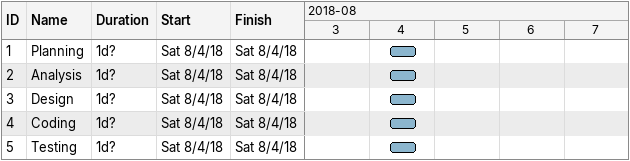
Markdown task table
| ID | Task | Duration | Start | Finish |
|---|---|---|---|---|
| 1 | Planning | 1d? | 2018-08-04 | 2018-08-04 |
| 2 | Analysis | 1d? | 2018-08-04 | 2018-08-04 |
| 3 | Design | 1d? | 2018-08-04 | 2018-08-04 |
| 4 | Coding | 1d? | 2018-08-04 | 2018-08-04 |
| 5 | Testing | 1d? | 2018-08-04 | 2018-08-04 |
